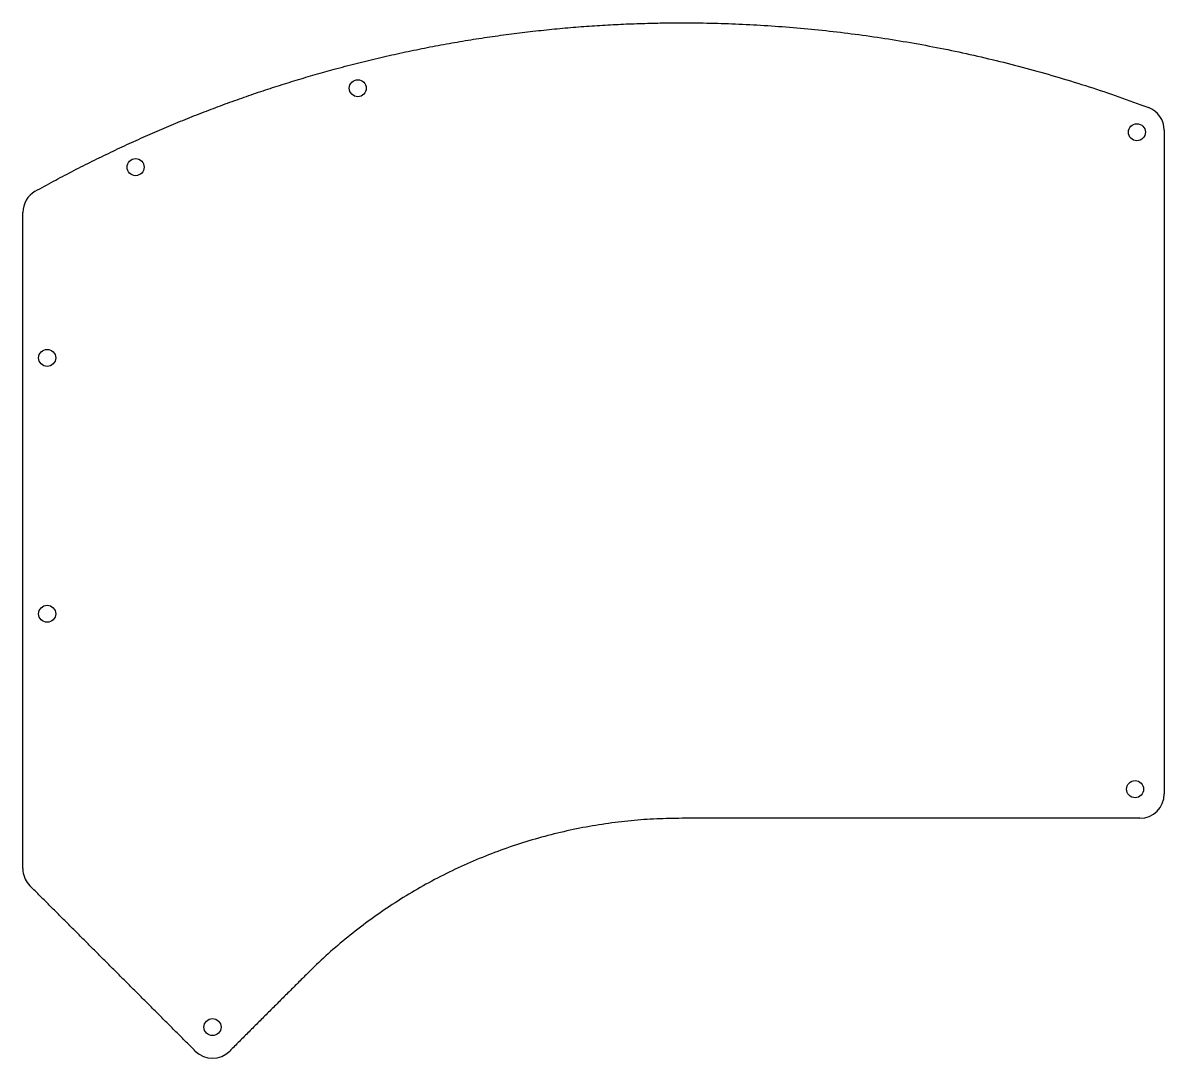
# Model space of a CAD drawing. Header units: millimetres. Extents: x -81 to 59, y 36 to 163.
import ezdxf

# ---------------------------------------------------------------- set-up
doc = ezdxf.new("R2010")
doc.units = ezdxf.units.MM
doc.header["$MEASUREMENT"] = 0
doc.layers.add('no kerf$Base', color=18, linetype='Continuous', true_color=0x000000)

msp = doc.modelspace()

# ---------------------------------------------------------------- linework, layer by layer
at = {"layer": 'no kerf$Base'}
for centre in [(-39.96, 155.29), (56.03, 149.86), (-67.33, 145.56), (-78.23, 122.05), (-78.23, 90.51), (55.8, 68.89), (-57.86, 39.56)]:
    msp.add_circle(centre, 1.05, dxfattribs=at)
for centre, start, end in [((56.39, 150.11), 0, 69.4116), ((-78.23, 139.97), 119.2002, 180), ((56.39, 68.3), 270, 360), ((-78.23, 59.1), 180, 186.2273), ((-78.23, 59.1), 186.2273, 225), ((-57.86, 38.73), 225, 315)]:
    msp.add_arc(centre, 3, start, end, dxfattribs=at)
msp.add_rational_spline([(-42.86, 157.63), (-21.81, 163.35), (0, 163.35), (29.67, 163.35), (57.44, 152.92)], [1.02565667179, 1.0634256373, 1.12224713338, 1.0437254126, 1.0027192827], degree=2, knots=[-3.058383, -3.058383, -3.058383, 42.859017, 42.859017, 104.154861, 104.154861, 104.154861], dxfattribs=at)
for points, weights in [([(-79.69, 142.59), (-62.2, 152.37), (-42.86, 157.63)], [0.976341348201, 0.993249084393, 1.02565667179]), ([(0, 65.3), (-27.05, 65.3), (-46.17, 46.17)], [0.974907180747, 0.900696908855, 0.974907216133])]:
    msp.add_rational_spline(points, weights, degree=2, dxfattribs=at)
for points in [[(59.39, 150.11), (59.39, 109.2), (59.39, 68.3)], [(-81.23, 65.3), (-81.23, 102.64), (-81.23, 139.97)], [(-81.23, 59.1), (-81.23, 62.2), (-81.23, 65.3)], [(56.39, 65.3), (28.19, 65.3), (0, 65.3)], [(-59.98, 36.61), (-70.17, 46.8), (-80.35, 56.98)], [(-46.17, 46.17), (-50.96, 41.39), (-55.74, 36.61)]]:
    msp.add_open_spline(points, degree=2, dxfattribs=at)

doc.saveas('drawing.dxf')
